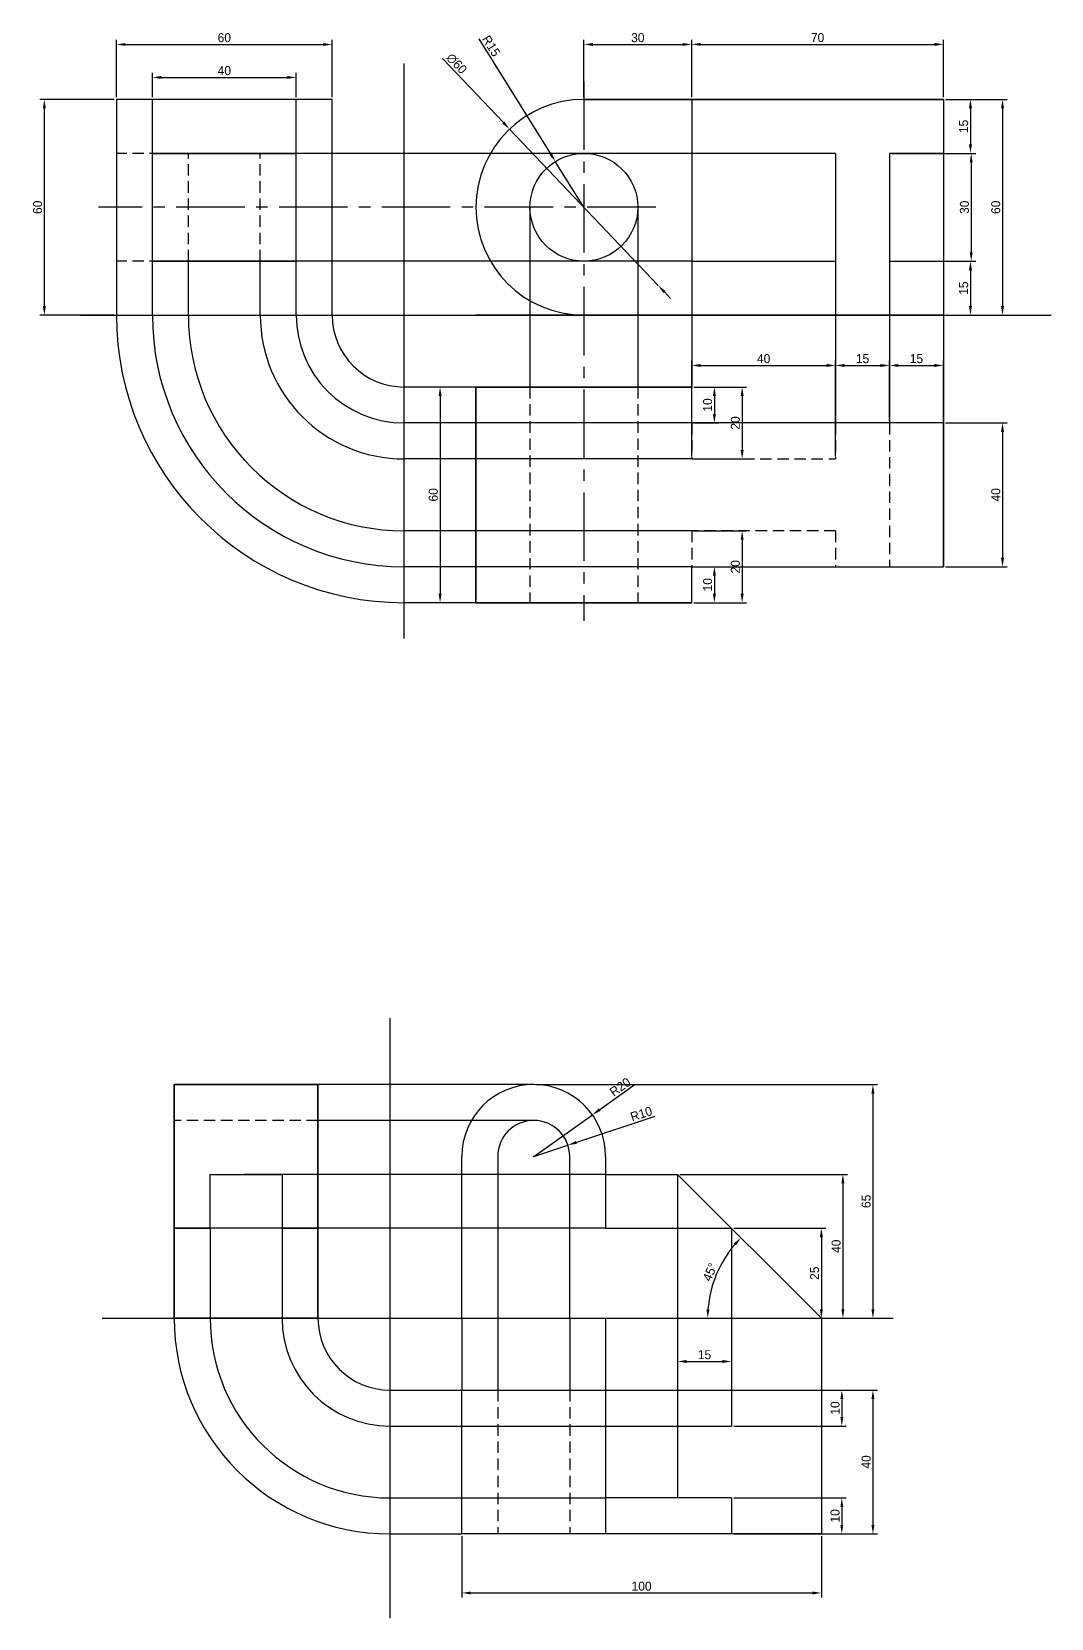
# Model space of a CAD drawing. Header units: millimetres. Extents: x 304 to 2745, y -1395 to 233.
# Drawn here: x 1108.1 to 1391.6, y -745.8 to -304.5 of the extents above; entities that cross this region are included whole.
import ezdxf

# ---------------------------------------------------------------- set-up
doc = ezdxf.new("R2010")
doc.units = ezdxf.units.MM
doc.linetypes.add('CENTER2', pattern=[28.575, 19.05, -3.175, 3.175, -3.175])
doc.linetypes.add('HIDDEN2', pattern=[4.7625, 3.175, -1.5875])
doc.layers.get('0').update_dxf_attribs({"color": 20})
for name, color, linetype in [('center', 160, 'CENTER2'), ('construction', 8, 'Continuous'), ('dimension', 200, 'Continuous'), ('hidden', 82, 'HIDDEN2')]:
    doc.layers.add(name, color=color, linetype=linetype)
doc.layers.add('object', color=250, linetype='Continuous', lineweight=30)
doc.dimstyles.new('ISO-25', dxfattribs={"dimtxt": 2.5, "dimasz": 2.5, "dimexe": 1.25, "dimexo": 0.625, "dimtad": 1, "dimtxsty": 'Standard', "dimcen": 2.5, "dimadec": 0, "dimazin": 0, "dimtfac": 1, "dimtmove": 0, "dimatfit": 3, "dimfxl": 1, "dimarcsym": 0})

# ---------------------------------------------------------------- blocks, each defined once
blk = doc.blocks.new('*D44')
at = {"layer": 'Defpoints', "color": 0, "transparency": 16777216}
for p in [(1247.7, -617.33), (1257.2, -614.2)]:
    blk.add_point(p, dxfattribs=at)
at = {"layer": 'dimension', "color": 0, "lineweight": -2, "transparency": 16777216}
for p, q in [((1281.36, -606.25), (1259.57, -613.42)), ((1247.7, -617.33), (1257.2, -614.2))]:
    blk.add_line(p, q, dxfattribs=at)
at = {"layer": 'dimension', "color": 0, "transparency": 16777216}
blk.add_solid([(1259.44, -613.03), (1259.7, -613.82), (1257.2, -614.2)], dxfattribs=at)
at = {"layer": 'dimension', "color": 0, "transparency": 16777216, "insert": (1277.61, -605.51), "char_height": 2.5, "attachment_point": 5, "rotation": 18.2237}
blk.add_mtext('R10', dxfattribs=at)
blk = doc.blocks.new('*D45')
at = {"layer": 'Defpoints', "color": 0, "transparency": 16777216}
for p in [(1264.02, -605.77), (1247.7, -617.33)]:
    blk.add_point(p, dxfattribs=at)
at = {"layer": 'dimension', "color": 0, "lineweight": -2, "transparency": 16777216}
for p, q in [((1275.88, -597.37), (1266.06, -604.33)), ((1247.7, -617.33), (1264.02, -605.77))]:
    blk.add_line(p, q, dxfattribs=at)
at = {"layer": 'dimension', "color": 0, "transparency": 16777216}
blk.add_solid([(1265.82, -603.99), (1266.3, -604.67), (1264.02, -605.77)], dxfattribs=at)
at = {"layer": 'dimension', "color": 0, "transparency": 16777216, "insert": (1271.74, -598.01), "char_height": 2.5, "attachment_point": 5, "rotation": 35.3049}
blk.add_mtext('R20', dxfattribs=at)
blk = doc.blocks.new('*D46')
at = {"layer": 'Defpoints', "color": 0, "transparency": 16777216}
for p in [(1247.7, -597.33), (1327.7, -662.33), (1342.05, -662.33)]:
    blk.add_point(p, dxfattribs=at)
at = {"layer": 'dimension', "color": 0, "lineweight": -2, "transparency": 16777216}
for p, q in [((1248.33, -597.33), (1343.3, -597.33)), ((1342.05, -599.83), (1342.05, -659.83)), ((1328.33, -662.33), (1343.3, -662.33))]:
    blk.add_line(p, q, dxfattribs=at)
at = {"layer": 'dimension', "color": 0, "transparency": 16777216}
for points in [[(1341.63, -599.83), (1342.46, -599.83), (1342.05, -597.33)], [(1341.63, -659.83), (1342.46, -659.83), (1342.05, -662.33)]]:
    blk.add_solid(points, dxfattribs=at)
at = {"layer": 'dimension', "color": 0, "transparency": 16777216, "insert": (1340.17, -629.83), "char_height": 2.5, "attachment_point": 5, "rotation": 90}
blk.add_mtext('65', dxfattribs=at)
blk = doc.blocks.new('*D47')
at = {"layer": 'Defpoints', "color": 0, "transparency": 16777216}
for p in [(1287.7, -622.33), (1327.7, -662.33), (1333.69, -662.33)]:
    blk.add_point(p, dxfattribs=at)
at = {"layer": 'dimension', "color": 0, "lineweight": -2, "transparency": 16777216}
for p, q in [((1288.33, -622.33), (1334.94, -622.33)), ((1333.69, -624.83), (1333.69, -659.83)), ((1328.33, -662.33), (1334.94, -662.33))]:
    blk.add_line(p, q, dxfattribs=at)
at = {"layer": 'dimension', "color": 0, "transparency": 16777216}
for points in [[(1333.28, -624.83), (1334.11, -624.83), (1333.69, -622.33)], [(1333.28, -659.83), (1334.11, -659.83), (1333.69, -662.33)]]:
    blk.add_solid(points, dxfattribs=at)
at = {"layer": 'dimension', "color": 0, "transparency": 16777216, "insert": (1331.82, -642.33), "char_height": 2.5, "attachment_point": 5, "rotation": 90}
blk.add_mtext('40', dxfattribs=at)
blk = doc.blocks.new('*D48')
at = {"layer": 'Defpoints', "color": 0, "transparency": 16777216}
for p in [(1302.7, -637.33), (1327.7, -662.33), (1327.7, -662.33)]:
    blk.add_point(p, dxfattribs=at)
at = {"layer": 'dimension', "color": 0, "lineweight": -2, "transparency": 16777216}
for p, q in [((1303.33, -637.33), (1328.95, -637.33)), ((1327.7, -639.83), (1327.7, -659.83)), ((1328.33, -662.33), (1328.95, -662.33))]:
    blk.add_line(p, q, dxfattribs=at)
at = {"layer": 'dimension', "color": 0, "transparency": 16777216}
for points in [[(1327.28, -639.83), (1328.12, -639.83), (1327.7, -637.33)], [(1327.28, -659.83), (1328.12, -659.83), (1327.7, -662.33)]]:
    blk.add_solid(points, dxfattribs=at)
at = {"layer": 'dimension', "color": 0, "transparency": 16777216, "insert": (1325.83, -649.83), "char_height": 2.5, "attachment_point": 5, "rotation": 90}
blk.add_mtext('25', dxfattribs=at)
blk = doc.blocks.new('*D49')
at = {"layer": 'Defpoints', "color": 0, "transparency": 16777216}
for p in [(1327.7, -682.33), (1327.7, -722.33), (1342.05, -722.33)]:
    blk.add_point(p, dxfattribs=at)
at = {"layer": 'dimension', "color": 0, "lineweight": -2, "transparency": 16777216}
for p, q in [((1328.33, -682.33), (1343.3, -682.33)), ((1342.05, -684.83), (1342.05, -719.83)), ((1328.33, -722.33), (1343.3, -722.33))]:
    blk.add_line(p, q, dxfattribs=at)
at = {"layer": 'dimension', "color": 0, "transparency": 16777216}
for points in [[(1341.63, -684.83), (1342.46, -684.83), (1342.05, -682.33)], [(1341.63, -719.83), (1342.46, -719.83), (1342.05, -722.33)]]:
    blk.add_solid(points, dxfattribs=at)
at = {"layer": 'dimension', "color": 0, "transparency": 16777216, "insert": (1340.17, -702.33), "char_height": 2.5, "attachment_point": 5, "rotation": 90}
blk.add_mtext('40', dxfattribs=at)
blk = doc.blocks.new('*D50')
at = {"layer": 'Defpoints', "color": 0, "transparency": 16777216}
for p in [(1227.7, -722.33), (1327.7, -722.33), (1327.7, -738.77)]:
    blk.add_point(p, dxfattribs=at)
at = {"layer": 'dimension', "color": 0, "lineweight": -2, "transparency": 16777216}
for p, q in [((1227.7, -722.96), (1227.7, -740.02)), ((1327.7, -722.96), (1327.7, -740.02)), ((1230.2, -738.77), (1325.2, -738.77))]:
    blk.add_line(p, q, dxfattribs=at)
at = {"layer": 'dimension', "color": 0, "transparency": 16777216}
for points in [[(1230.2, -738.36), (1230.2, -739.19), (1227.7, -738.77)], [(1325.2, -738.36), (1325.2, -739.19), (1327.7, -738.77)]]:
    blk.add_solid(points, dxfattribs=at)
at = {"layer": 'dimension', "color": 0, "transparency": 16777216, "insert": (1277.7, -736.9), "char_height": 2.5, "attachment_point": 5}
blk.add_mtext('100', dxfattribs=at)
blk = doc.blocks.new('*D51')
at = {"layer": 'Defpoints', "color": 0, "transparency": 16777216}
for p in [(1302.7, -682.33), (1302.7, -692.33), (1333.39, -692.33)]:
    blk.add_point(p, dxfattribs=at)
at = {"layer": 'dimension', "color": 0, "lineweight": -2, "transparency": 16777216}
for p, q in [((1303.33, -682.33), (1334.64, -682.33)), ((1333.39, -684.83), (1333.39, -689.83)), ((1303.33, -692.33), (1334.64, -692.33))]:
    blk.add_line(p, q, dxfattribs=at)
at = {"layer": 'dimension', "color": 0, "transparency": 16777216}
for points in [[(1332.98, -684.83), (1333.81, -684.83), (1333.39, -682.33)], [(1332.98, -689.83), (1333.81, -689.83), (1333.39, -692.33)]]:
    blk.add_solid(points, dxfattribs=at)
at = {"layer": 'dimension', "color": 0, "transparency": 16777216, "insert": (1331.52, -687.33), "char_height": 2.5, "attachment_point": 5, "rotation": 90}
blk.add_mtext('10', dxfattribs=at)
blk = doc.blocks.new('*D52')
at = {"layer": 'Defpoints', "color": 0, "transparency": 16777216}
for p in [(1302.7, -712.33), (1302.7, -722.33), (1333.39, -722.33)]:
    blk.add_point(p, dxfattribs=at)
at = {"layer": 'dimension', "color": 0, "lineweight": -2, "transparency": 16777216}
for p, q in [((1303.33, -712.33), (1334.64, -712.33)), ((1333.39, -714.83), (1333.39, -719.83)), ((1303.33, -722.33), (1334.64, -722.33))]:
    blk.add_line(p, q, dxfattribs=at)
at = {"layer": 'dimension', "color": 0, "transparency": 16777216}
for points in [[(1332.98, -714.83), (1333.81, -714.83), (1333.39, -712.33)], [(1332.98, -719.83), (1333.81, -719.83), (1333.39, -722.33)]]:
    blk.add_solid(points, dxfattribs=at)
at = {"layer": 'dimension', "color": 0, "transparency": 16777216, "insert": (1331.52, -717.33), "char_height": 2.5, "attachment_point": 5, "rotation": 90}
blk.add_mtext('10', dxfattribs=at)
blk = doc.blocks.new('*D53')
at = {"layer": 'Defpoints', "color": 0, "transparency": 16777216}
for p in [(1287.7, -673.18), (1302.7, -673.18), (1302.7, -674.37)]:
    blk.add_point(p, dxfattribs=at)
at = {"layer": 'dimension', "color": 0, "lineweight": -2, "transparency": 16777216}
for p, q in [((1287.7, -673.81), (1287.7, -675.62)), ((1290.2, -674.37), (1300.2, -674.37)), ((1302.7, -673.81), (1302.7, -675.62))]:
    blk.add_line(p, q, dxfattribs=at)
at = {"layer": 'dimension', "color": 0, "transparency": 16777216}
for points in [[(1290.2, -673.96), (1290.2, -674.79), (1287.7, -674.37)], [(1300.2, -673.96), (1300.2, -674.79), (1302.7, -674.37)]]:
    blk.add_solid(points, dxfattribs=at)
at = {"layer": 'dimension', "color": 0, "transparency": 16777216, "insert": (1295.2, -672.5), "char_height": 2.5, "attachment_point": 5}
blk.add_mtext('15', dxfattribs=at)
blk = doc.blocks.new('*D54')
at = {"layer": 'Defpoints', "color": 0, "transparency": 16777216}
for p in [(1287.7, -622.33), (1300.31, -646.52), (1267.7, -662.33), (1327.7, -662.33), (1327.7, -662.33)]:
    blk.add_point(p, dxfattribs=at)
at = {"layer": 'dimension', "color": 0, "lineweight": -2, "transparency": 16777216}
blk.add_arc((1327.7, -662.33), 31.63, 139.5304, 175.4696, dxfattribs=at)
at = {"layer": 'dimension', "color": 0, "transparency": 16777216}
for points in [[(1303.34, -641.52), (1303.95, -642.09), (1305.34, -639.97)], [(1296.59, -659.85), (1295.76, -659.82), (1296.08, -662.33)]]:
    blk.add_solid(points, dxfattribs=at)
at = {"layer": 'dimension', "color": 0, "transparency": 16777216, "insert": (1296.75, -649.51), "char_height": 2.5, "attachment_point": 5, "rotation": 67.5}
blk.add_mtext('45°', dxfattribs=at)
blk = doc.blocks.new('*D92')
at = {"layer": 'Defpoints', "color": 0, "transparency": 16777216}
for p in [(1361.65, -323.3), (1361.65, -338.3), (1369.17, -338.3)]:
    blk.add_point(p, dxfattribs=at)
at = {"layer": 'dimension', "color": 0, "lineweight": -2, "transparency": 16777216}
for p, q in [((1362.27, -323.3), (1370.42, -323.3)), ((1369.17, -325.8), (1369.17, -335.8)), ((1362.27, -338.3), (1370.42, -338.3))]:
    blk.add_line(p, q, dxfattribs=at)
at = {"layer": 'dimension', "color": 0, "transparency": 16777216}
for points in [[(1368.75, -325.8), (1369.59, -325.8), (1369.17, -323.3)], [(1368.75, -335.8), (1369.59, -335.8), (1369.17, -338.3)]]:
    blk.add_solid(points, dxfattribs=at)
at = {"layer": 'dimension', "color": 0, "transparency": 16777216, "insert": (1367.29, -330.8), "char_height": 2.5, "attachment_point": 5, "rotation": 90}
blk.add_mtext('15', dxfattribs=at)
blk = doc.blocks.new('*D93')
at = {"layer": 'Defpoints', "color": 0, "transparency": 16777216}
for p in [(1346.65, -338.3), (1346.65, -368.3), (1369.37, -368.3)]:
    blk.add_point(p, dxfattribs=at)
at = {"layer": 'dimension', "color": 0, "lineweight": -2, "transparency": 16777216}
for p, q in [((1347.27, -338.3), (1370.62, -338.3)), ((1369.37, -340.8), (1369.37, -365.8)), ((1347.27, -368.3), (1370.62, -368.3))]:
    blk.add_line(p, q, dxfattribs=at)
at = {"layer": 'dimension', "color": 0, "transparency": 16777216}
for points in [[(1368.96, -340.8), (1369.79, -340.8), (1369.37, -338.3)], [(1368.96, -365.8), (1369.79, -365.8), (1369.37, -368.3)]]:
    blk.add_solid(points, dxfattribs=at)
at = {"layer": 'dimension', "color": 0, "transparency": 16777216, "insert": (1367.5, -353.3), "char_height": 2.5, "attachment_point": 5, "rotation": 90}
blk.add_mtext('30', dxfattribs=at)
blk = doc.blocks.new('*D94')
at = {"layer": 'Defpoints', "color": 0, "transparency": 16777216}
for p in [(1361.65, -368.3), (1361.65, -383.3), (1369.17, -383.3)]:
    blk.add_point(p, dxfattribs=at)
at = {"layer": 'dimension', "color": 0, "lineweight": -2, "transparency": 16777216}
for p, q in [((1362.27, -368.3), (1370.42, -368.3)), ((1369.17, -370.8), (1369.17, -380.8)), ((1362.27, -383.3), (1370.42, -383.3))]:
    blk.add_line(p, q, dxfattribs=at)
at = {"layer": 'dimension', "color": 0, "transparency": 16777216}
for points in [[(1368.75, -370.8), (1369.59, -370.8), (1369.17, -368.3)], [(1368.75, -380.8), (1369.59, -380.8), (1369.17, -383.3)]]:
    blk.add_solid(points, dxfattribs=at)
at = {"layer": 'dimension', "color": 0, "transparency": 16777216, "insert": (1367.29, -375.8), "char_height": 2.5, "attachment_point": 5, "rotation": 90}
blk.add_mtext('15', dxfattribs=at)
blk = doc.blocks.new('*D95')
at = {"layer": 'Defpoints', "color": 0, "transparency": 16777216}
for p in [(1361.65, -307.98), (1291.65, -323.3), (1361.65, -323.3)]:
    blk.add_point(p, dxfattribs=at)
at = {"layer": 'dimension', "color": 0, "lineweight": -2, "transparency": 16777216}
for p, q in [((1291.65, -322.67), (1291.65, -306.73)), ((1294.15, -307.98), (1359.15, -307.98)), ((1361.65, -322.67), (1361.65, -306.73))]:
    blk.add_line(p, q, dxfattribs=at)
at = {"layer": 'dimension', "color": 0, "transparency": 16777216}
for points in [[(1294.15, -307.56), (1294.15, -308.39), (1291.65, -307.98)], [(1359.15, -307.56), (1359.15, -308.39), (1361.65, -307.98)]]:
    blk.add_solid(points, dxfattribs=at)
at = {"layer": 'dimension', "color": 0, "transparency": 16777216, "insert": (1326.65, -306.1), "char_height": 2.5, "attachment_point": 5}
blk.add_mtext('70', dxfattribs=at)
blk = doc.blocks.new('*D96')
at = {"layer": 'Defpoints', "color": 0, "transparency": 16777216}
for p in [(1291.65, -308), (1261.65, -323.3), (1291.65, -323.3)]:
    blk.add_point(p, dxfattribs=at)
at = {"layer": 'dimension', "color": 0, "lineweight": -2, "transparency": 16777216}
for p, q in [((1261.65, -322.67), (1261.65, -306.75)), ((1264.15, -308), (1289.15, -308)), ((1291.65, -322.67), (1291.65, -306.75))]:
    blk.add_line(p, q, dxfattribs=at)
at = {"layer": 'dimension', "color": 0, "transparency": 16777216}
for points in [[(1264.15, -307.59), (1264.15, -308.42), (1261.65, -308)], [(1289.15, -307.59), (1289.15, -308.42), (1291.65, -308)]]:
    blk.add_solid(points, dxfattribs=at)
at = {"layer": 'dimension', "color": 0, "transparency": 16777216, "insert": (1276.65, -306.13), "char_height": 2.5, "attachment_point": 5}
blk.add_mtext('30', dxfattribs=at)
blk = doc.blocks.new('*D97')
at = {"layer": 'Defpoints', "color": 0, "transparency": 16777216}
for p in [(1240.98, -331.55), (1282.31, -375.04)]:
    blk.add_point(p, dxfattribs=at)
at = {"layer": 'dimension', "color": 0, "lineweight": -2, "transparency": 16777216}
for p, q in [((1222.31, -311.91), (1239.26, -329.74)), ((1282.31, -375.04), (1240.98, -331.55)), ((1284.03, -376.86), (1285.76, -378.67))]:
    blk.add_line(p, q, dxfattribs=at)
at = {"layer": 'dimension', "color": 0, "transparency": 16777216}
for points in [[(1239.56, -329.45), (1238.95, -330.03), (1240.98, -331.55)], [(1284.34, -376.57), (1283.73, -377.14), (1282.31, -375.04)]]:
    blk.add_solid(points, dxfattribs=at)
at = {"layer": 'dimension', "color": 0, "transparency": 16777216, "insert": (1226.25, -313.33), "char_height": 2.5, "attachment_point": 5, "rotation": 313.5424}
blk.add_mtext('∅60', dxfattribs=at)
blk = doc.blocks.new('*D98')
at = {"layer": 'Defpoints', "color": 0, "transparency": 16777216}
for p in [(1253.71, -340.57), (1261.65, -353.3)]:
    blk.add_point(p, dxfattribs=at)
at = {"layer": 'dimension', "color": 0, "lineweight": -2, "transparency": 16777216}
for p, q in [((1232.41, -306.4), (1252.39, -338.45)), ((1261.65, -353.3), (1253.71, -340.57))]:
    blk.add_line(p, q, dxfattribs=at)
at = {"layer": 'dimension', "color": 0, "transparency": 16777216}
blk.add_solid([(1252.74, -338.23), (1252.03, -338.67), (1253.71, -340.57)], dxfattribs=at)
at = {"layer": 'dimension', "color": 0, "transparency": 16777216, "insert": (1235.87, -308.42), "char_height": 2.5, "attachment_point": 5, "rotation": 301.9416}
blk.add_mtext('R15', dxfattribs=at)
blk = doc.blocks.new('*D91')
at = {"layer": 'Defpoints', "color": 0, "transparency": 16777216}
for p in [(1361.65, -323.3), (1361.65, -383.3), (1378.09, -383.3)]:
    blk.add_point(p, dxfattribs=at)
at = {"layer": 'dimension', "color": 0, "lineweight": -2, "transparency": 16777216}
for p, q in [((1362.27, -323.3), (1379.34, -323.3)), ((1378.09, -325.8), (1378.09, -380.8)), ((1362.27, -383.3), (1379.34, -383.3))]:
    blk.add_line(p, q, dxfattribs=at)
at = {"layer": 'dimension', "color": 0, "transparency": 16777216}
for points in [[(1377.67, -325.8), (1378.51, -325.8), (1378.09, -323.3)], [(1377.67, -380.8), (1378.51, -380.8), (1378.09, -383.3)]]:
    blk.add_solid(points, dxfattribs=at)
at = {"layer": 'dimension', "color": 0, "transparency": 16777216, "insert": (1376.22, -353.3), "char_height": 2.5, "attachment_point": 5, "rotation": 90}
blk.add_mtext('60', dxfattribs=at)
blk = doc.blocks.new('*D99')
at = {"layer": 'Defpoints', "color": 0, "transparency": 16777216}
for p in [(1361.65, -413.3), (1361.65, -453.3), (1378.09, -453.3)]:
    blk.add_point(p, dxfattribs=at)
at = {"layer": 'dimension', "color": 0, "lineweight": -2, "transparency": 16777216}
for p, q in [((1362.27, -413.3), (1379.34, -413.3)), ((1378.09, -415.8), (1378.09, -450.8)), ((1362.27, -453.3), (1379.34, -453.3))]:
    blk.add_line(p, q, dxfattribs=at)
at = {"layer": 'dimension', "color": 0, "transparency": 16777216}
for points in [[(1377.67, -415.8), (1378.51, -415.8), (1378.09, -413.3)], [(1377.67, -450.8), (1378.51, -450.8), (1378.09, -453.3)]]:
    blk.add_solid(points, dxfattribs=at)
at = {"layer": 'dimension', "color": 0, "transparency": 16777216, "insert": (1376.22, -433.3), "char_height": 2.5, "attachment_point": 5, "rotation": 90}
blk.add_mtext('40', dxfattribs=at)
blk = doc.blocks.new('*D100')
at = {"layer": 'Defpoints', "color": 0, "transparency": 16777216}
for p in [(1291.65, -403.3), (1291.65, -413.3), (1297.95, -413.3)]:
    blk.add_point(p, dxfattribs=at)
at = {"layer": 'dimension', "color": 0, "lineweight": -2, "transparency": 16777216}
for p, q in [((1292.27, -403.3), (1299.2, -403.3)), ((1297.95, -405.8), (1297.95, -410.8)), ((1292.27, -413.3), (1299.2, -413.3))]:
    blk.add_line(p, q, dxfattribs=at)
at = {"layer": 'dimension', "color": 0, "transparency": 16777216}
for points in [[(1297.53, -405.8), (1298.36, -405.8), (1297.95, -403.3)], [(1297.53, -410.8), (1298.36, -410.8), (1297.95, -413.3)]]:
    blk.add_solid(points, dxfattribs=at)
at = {"layer": 'dimension', "color": 0, "transparency": 16777216, "insert": (1296.07, -408.3), "char_height": 2.5, "attachment_point": 5, "rotation": 90}
blk.add_mtext('10', dxfattribs=at)
blk = doc.blocks.new('*D101')
at = {"layer": 'Defpoints', "color": 0, "transparency": 16777216}
for p in [(1291.65, -453.3), (1291.65, -463.3), (1297.95, -463.3)]:
    blk.add_point(p, dxfattribs=at)
at = {"layer": 'dimension', "color": 0, "lineweight": -2, "transparency": 16777216}
for p, q in [((1292.27, -453.3), (1299.2, -453.3)), ((1297.95, -455.8), (1297.95, -460.8)), ((1292.27, -463.3), (1299.2, -463.3))]:
    blk.add_line(p, q, dxfattribs=at)
at = {"layer": 'dimension', "color": 0, "transparency": 16777216}
for points in [[(1297.53, -455.8), (1298.36, -455.8), (1297.95, -453.3)], [(1297.53, -460.8), (1298.36, -460.8), (1297.95, -463.3)]]:
    blk.add_solid(points, dxfattribs=at)
at = {"layer": 'dimension', "color": 0, "transparency": 16777216, "insert": (1296.07, -458.3), "char_height": 2.5, "attachment_point": 5, "rotation": 90}
blk.add_mtext('10', dxfattribs=at)
blk = doc.blocks.new('*D102')
at = {"layer": 'Defpoints', "color": 0, "transparency": 16777216}
for p in [(1291.65, -443.3), (1291.65, -463.3), (1305.67, -463.3)]:
    blk.add_point(p, dxfattribs=at)
at = {"layer": 'dimension', "color": 0, "lineweight": -2, "transparency": 16777216}
for p, q in [((1292.27, -443.3), (1306.92, -443.3)), ((1305.67, -445.8), (1305.67, -460.8)), ((1292.27, -463.3), (1306.92, -463.3))]:
    blk.add_line(p, q, dxfattribs=at)
at = {"layer": 'dimension', "color": 0, "transparency": 16777216}
for points in [[(1305.25, -445.8), (1306.09, -445.8), (1305.67, -443.3)], [(1305.25, -460.8), (1306.09, -460.8), (1305.67, -463.3)]]:
    blk.add_solid(points, dxfattribs=at)
at = {"layer": 'dimension', "color": 0, "transparency": 16777216, "insert": (1303.79, -453.3), "char_height": 2.5, "attachment_point": 5, "rotation": 90}
blk.add_mtext('20', dxfattribs=at)
blk = doc.blocks.new('*D103')
at = {"layer": 'Defpoints', "color": 0, "transparency": 16777216}
for p in [(1291.65, -403.3), (1291.65, -423.3), (1305.67, -423.3)]:
    blk.add_point(p, dxfattribs=at)
at = {"layer": 'dimension', "color": 0, "lineweight": -2, "transparency": 16777216}
for p, q in [((1292.27, -403.3), (1306.92, -403.3)), ((1305.67, -405.8), (1305.67, -420.8)), ((1292.27, -423.3), (1306.92, -423.3))]:
    blk.add_line(p, q, dxfattribs=at)
at = {"layer": 'dimension', "color": 0, "transparency": 16777216}
for points in [[(1305.25, -405.8), (1306.09, -405.8), (1305.67, -403.3)], [(1305.25, -420.8), (1306.09, -420.8), (1305.67, -423.3)]]:
    blk.add_solid(points, dxfattribs=at)
at = {"layer": 'dimension', "color": 0, "transparency": 16777216, "insert": (1303.79, -413.3), "char_height": 2.5, "attachment_point": 5, "rotation": 90}
blk.add_mtext('20', dxfattribs=at)
blk = doc.blocks.new('*D104')
at = {"layer": 'Defpoints', "color": 0, "transparency": 16777216}
for p in [(1331.65, -397.3), (1291.65, -423.3), (1331.65, -423.3)]:
    blk.add_point(p, dxfattribs=at)
at = {"layer": 'dimension', "color": 0, "lineweight": -2, "transparency": 16777216}
for p, q in [((1291.65, -422.67), (1291.65, -396.05)), ((1331.65, -422.67), (1331.65, -396.05)), ((1294.15, -397.3), (1329.15, -397.3))]:
    blk.add_line(p, q, dxfattribs=at)
at = {"layer": 'dimension', "color": 0, "transparency": 16777216}
for points in [[(1294.15, -396.88), (1294.15, -397.72), (1291.65, -397.3)], [(1329.15, -396.88), (1329.15, -397.72), (1331.65, -397.3)]]:
    blk.add_solid(points, dxfattribs=at)
at = {"layer": 'dimension', "color": 0, "transparency": 16777216, "insert": (1311.65, -395.42), "char_height": 2.5, "attachment_point": 5}
blk.add_mtext('40', dxfattribs=at)
blk = doc.blocks.new('*D105')
at = {"layer": 'Defpoints', "color": 0, "transparency": 16777216}
for p in [(1346.65, -397.3), (1331.65, -413.3), (1346.65, -413.3)]:
    blk.add_point(p, dxfattribs=at)
at = {"layer": 'dimension', "color": 0, "lineweight": -2, "transparency": 16777216}
for p, q in [((1331.65, -412.67), (1331.65, -396.05)), ((1346.65, -412.67), (1346.65, -396.05)), ((1334.15, -397.3), (1344.15, -397.3))]:
    blk.add_line(p, q, dxfattribs=at)
at = {"layer": 'dimension', "color": 0, "transparency": 16777216}
for points in [[(1334.15, -396.88), (1334.15, -397.72), (1331.65, -397.3)], [(1344.15, -396.88), (1344.15, -397.72), (1346.65, -397.3)]]:
    blk.add_solid(points, dxfattribs=at)
at = {"layer": 'dimension', "color": 0, "transparency": 16777216, "insert": (1339.15, -395.42), "char_height": 2.5, "attachment_point": 5}
blk.add_mtext('15', dxfattribs=at)
blk = doc.blocks.new('*D106')
at = {"layer": 'Defpoints', "color": 0, "transparency": 16777216}
for p in [(1231.65, -403.3), (1221.65, -463.3), (1231.65, -463.3)]:
    blk.add_point(p, dxfattribs=at)
at = {"layer": 'dimension', "color": 0, "lineweight": -2, "transparency": 16777216}
for p, q in [((1231.02, -403.3), (1220.4, -403.3)), ((1221.65, -405.8), (1221.65, -460.8)), ((1231.02, -463.3), (1220.4, -463.3))]:
    blk.add_line(p, q, dxfattribs=at)
at = {"layer": 'dimension', "color": 0, "transparency": 16777216}
for points in [[(1221.23, -405.8), (1222.06, -405.8), (1221.65, -403.3)], [(1221.23, -460.8), (1222.06, -460.8), (1221.65, -463.3)]]:
    blk.add_solid(points, dxfattribs=at)
at = {"layer": 'dimension', "color": 0, "transparency": 16777216, "insert": (1219.77, -433.3), "char_height": 2.5, "attachment_point": 5, "rotation": 90}
blk.add_mtext('60', dxfattribs=at)
blk = doc.blocks.new('*D107')
at = {"layer": 'Defpoints', "color": 0, "transparency": 16777216}
for p in [(1361.65, -397.3), (1346.65, -413.3), (1361.65, -413.3)]:
    blk.add_point(p, dxfattribs=at)
at = {"layer": 'dimension', "color": 0, "lineweight": -2, "transparency": 16777216}
for p, q in [((1346.65, -412.67), (1346.65, -396.05)), ((1361.65, -412.67), (1361.65, -396.05)), ((1349.15, -397.3), (1359.15, -397.3))]:
    blk.add_line(p, q, dxfattribs=at)
at = {"layer": 'dimension', "color": 0, "transparency": 16777216}
for points in [[(1349.15, -396.88), (1349.15, -397.72), (1346.65, -397.3)], [(1359.15, -396.88), (1359.15, -397.72), (1361.65, -397.3)]]:
    blk.add_solid(points, dxfattribs=at)
at = {"layer": 'dimension', "color": 0, "transparency": 16777216, "insert": (1354.15, -395.42), "char_height": 2.5, "attachment_point": 5}
blk.add_mtext('15', dxfattribs=at)
blk = doc.blocks.new('*D108')
at = {"layer": 'Defpoints', "color": 0, "transparency": 16777216}
for p in [(1191.65, -308), (1131.65, -323.3), (1191.65, -323.3)]:
    blk.add_point(p, dxfattribs=at)
at = {"layer": 'dimension', "color": 0, "lineweight": -2, "transparency": 16777216}
for p, q in [((1131.65, -322.67), (1131.65, -306.75)), ((1134.15, -308), (1189.15, -308)), ((1191.65, -322.67), (1191.65, -306.75))]:
    blk.add_line(p, q, dxfattribs=at)
at = {"layer": 'dimension', "color": 0, "transparency": 16777216}
for points in [[(1134.15, -307.59), (1134.15, -308.42), (1131.65, -308)], [(1189.15, -307.59), (1189.15, -308.42), (1191.65, -308)]]:
    blk.add_solid(points, dxfattribs=at)
at = {"layer": 'dimension', "color": 0, "transparency": 16777216, "insert": (1161.65, -306.13), "char_height": 2.5, "attachment_point": 5}
blk.add_mtext('60', dxfattribs=at)
blk = doc.blocks.new('*D109')
at = {"layer": 'Defpoints', "color": 0, "transparency": 16777216}
for p in [(1181.65, -317.17), (1141.65, -323.3), (1181.65, -323.3)]:
    blk.add_point(p, dxfattribs=at)
at = {"layer": 'dimension', "color": 0, "lineweight": -2, "transparency": 16777216}
for p, q in [((1141.65, -322.67), (1141.65, -315.92)), ((1144.15, -317.17), (1179.15, -317.17)), ((1181.65, -322.67), (1181.65, -315.92))]:
    blk.add_line(p, q, dxfattribs=at)
at = {"layer": 'dimension', "color": 0, "transparency": 16777216}
for points in [[(1144.15, -316.75), (1144.15, -317.59), (1141.65, -317.17)], [(1179.15, -316.75), (1179.15, -317.59), (1181.65, -317.17)]]:
    blk.add_solid(points, dxfattribs=at)
at = {"layer": 'dimension', "color": 0, "transparency": 16777216, "insert": (1161.65, -315.29), "char_height": 2.5, "attachment_point": 5}
blk.add_mtext('40', dxfattribs=at)
blk = doc.blocks.new('*D110')
at = {"layer": 'Defpoints', "color": 0, "transparency": 16777216}
for p in [(1111.6, -323.3), (1131.65, -323.3), (1131.65, -383.3)]:
    blk.add_point(p, dxfattribs=at)
at = {"layer": 'dimension', "color": 0, "lineweight": -2, "transparency": 16777216}
for p, q in [((1131.02, -323.3), (1110.35, -323.3)), ((1111.6, -380.8), (1111.6, -325.8)), ((1131.02, -383.3), (1110.35, -383.3))]:
    blk.add_line(p, q, dxfattribs=at)
at = {"layer": 'dimension', "color": 0, "transparency": 16777216}
for points in [[(1111.18, -325.8), (1112.01, -325.8), (1111.6, -323.3)], [(1111.18, -380.8), (1112.01, -380.8), (1111.6, -383.3)]]:
    blk.add_solid(points, dxfattribs=at)
at = {"layer": 'dimension', "color": 0, "transparency": 16777216, "insert": (1109.72, -353.3), "char_height": 2.5, "attachment_point": 5, "rotation": 90}
blk.add_mtext('60', dxfattribs=at)

msp = doc.modelspace()

# ---------------------------------------------------------------- linework, layer by layer
for p, q in [((1211.645, -473.298), (1211.645, -313.298)), ((1121.645, -383.298), (1391.645, -383.298)), ((1207.701, -578.851), (1207.701, -745.812)), ((1127.701, -662.331), (1347.701, -662.331))]:
    msp.add_line(p, q)
at = {"layer": 'center'}
for p, q in [((1261.645, -318.298), (1261.645, -468.298)), ((1281.645, -353.298), (1126.645, -353.298))]:
    msp.add_line(p, q, dxfattribs=at)
at = {"layer": 'construction'}
for p, q in [((1191.645, -323.298), (1131.645, -323.298)), ((1131.645, -323.298), (1131.645, -383.298)), ((1191.645, -383.298), (1191.645, -323.298)), ((1261.645, -323.298), (1361.645, -323.298)), ((1361.645, -323.298), (1361.645, -338.298)), ((1291.645, -338.298), (1141.645, -338.298)), ((1361.645, -338.298), (1361.645, -413.298)), ((1246.645, -353.298), (1246.645, -403.298)), ((1276.645, -353.298), (1276.645, -403.298)), ((1291.645, -368.298), (1141.645, -368.298)), ((1151.645, -383.298), (1151.645, -368.298)), ((1171.645, -383.298), (1171.645, -368.298)), ((1331.645, -368.298), (1331.645, -413.298)), ((1346.645, -368.298), (1346.645, -413.298)), ((1361.645, -368.298), (1361.645, -383.298)), ((1131.645, -383.298), (1191.645, -383.298)), ((1361.645, -383.298), (1231.645, -383.298)), ((1291.645, -383.298), (1291.645, -403.298)), ((1231.645, -403.298), (1211.645, -403.298)), ((1231.645, -403.298), (1291.645, -403.298)), ((1231.645, -463.298), (1231.645, -403.298)), ((1291.645, -413.298), (1211.645, -413.298)), ((1361.645, -413.298), (1361.645, -453.298)), ((1291.645, -423.298), (1211.645, -423.298)), ((1291.645, -443.298), (1211.645, -443.298)), ((1291.645, -453.298), (1211.645, -453.298)), ((1231.645, -463.298), (1211.645, -463.298)), ((1291.645, -463.298), (1231.645, -463.298)), ((1187.701, -597.331), (1147.701, -597.331)), ((1147.701, -597.331), (1147.701, -662.331)), ((1187.701, -662.331), (1187.701, -597.331)), ((1247.701, -597.331), (1187.701, -597.331)), ((1247.701, -607.331), (1187.701, -607.331)), ((1267.701, -622.331), (1167.266, -622.331)), ((1287.701, -622.331), (1287.701, -692.331)), ((1267.701, -637.331), (1147.701, -637.331)), ((1157.701, -637.331), (1157.701, -662.331)), ((1177.701, -637.331), (1177.701, -662.331)), ((1302.701, -637.331), (1302.701, -682.331)), ((1147.701, -662.331), (1187.701, -662.331)), ((1227.701, -662.331), (1327.701, -662.331)), ((1227.701, -662.331), (1227.701, -682.331)), ((1237.701, -662.331), (1237.701, -682.331)), ((1257.701, -662.331), (1257.701, -682.331)), ((1267.701, -662.331), (1267.701, -682.331)), ((1327.701, -662.331), (1327.701, -682.331)), ((1207.701, -682.331), (1227.701, -682.331)), ((1227.701, -682.331), (1327.701, -682.331)), ((1227.701, -722.331), (1227.701, -682.331)), ((1327.701, -682.331), (1327.701, -722.331)), ((1207.701, -692.331), (1267.701, -692.331)), ((1207.701, -712.331), (1267.701, -712.331)), ((1207.701, -722.331), (1227.701, -722.331)), ((1327.701, -722.331), (1227.701, -722.331))]:
    msp.add_line(p, q, dxfattribs=at)
for centre, radius in [((1211.645, -383.298), 80), ((1211.645, -383.298), 70), ((1211.645, -383.298), 60), ((1211.645, -383.298), 40), ((1211.645, -383.298), 30), ((1211.645, -383.298), 20), ((1207.701, -662.331), 60), ((1207.701, -662.331), 50), ((1207.701, -662.331), 30), ((1207.701, -662.331), 20)]:
    msp.add_arc(centre, radius, 180, 270, dxfattribs=at)
at = {"layer": 'hidden'}
for p, q in [((1191.645, -338.298), (1131.645, -338.298)), ((1151.645, -368.298), (1151.645, -338.298)), ((1171.645, -368.298), (1171.645, -338.298)), ((1191.645, -368.298), (1131.645, -368.298)), ((1246.645, -403.298), (1246.645, -463.298)), ((1276.645, -403.298), (1276.645, -463.298)), ((1291.645, -413.298), (1291.645, -423.298)), ((1331.645, -413.298), (1331.645, -423.298)), ((1346.645, -413.298), (1346.645, -453.298)), ((1291.645, -423.298), (1331.645, -423.298)), ((1291.645, -443.298), (1291.645, -453.298)), ((1331.645, -443.298), (1291.645, -443.298)), ((1331.645, -443.298), (1331.645, -453.298)), ((1187.701, -607.331), (1147.701, -607.331)), ((1237.701, -682.331), (1237.701, -722.331)), ((1257.701, -682.331), (1257.701, -722.331))]:
    msp.add_line(p, q, dxfattribs=at)
at = {"layer": 'object'}
for p, q in [((1131.645, -323.298), (1131.645, -383.298)), ((1191.645, -323.298), (1131.645, -323.298)), ((1141.645, -338.298), (1141.645, -323.298)), ((1181.645, -338.298), (1181.645, -323.298)), ((1191.645, -383.298), (1191.645, -323.298)), ((1361.645, -323.298), (1261.645, -323.298)), ((1291.645, -323.298), (1291.645, -338.298)), ((1361.645, -323.298), (1361.645, -338.298)), ((1141.645, -368.298), (1141.645, -338.298)), ((1141.645, -338.298), (1181.645, -338.298)), ((1181.645, -368.298), (1181.645, -338.298)), ((1291.645, -338.298), (1291.645, -368.298)), ((1331.645, -338.298), (1291.645, -338.298)), ((1331.645, -338.298), (1331.645, -368.298)), ((1361.645, -338.298), (1346.645, -338.298)), ((1346.645, -338.298), (1346.645, -368.298)), ((1141.645, -383.298), (1141.645, -368.298)), ((1141.645, -368.298), (1181.645, -368.298)), ((1181.645, -383.298), (1181.645, -368.298)), ((1291.645, -368.298), (1291.645, -383.298)), ((1291.645, -368.298), (1331.645, -368.298)), ((1346.645, -368.298), (1361.645, -368.298)), ((1361.645, -368.298), (1361.645, -383.298)), ((1131.645, -383.298), (1191.645, -383.298)), ((1361.645, -383.298), (1261.645, -383.298)), ((1291.645, -403.298), (1231.645, -403.298)), ((1231.645, -403.298), (1231.645, -463.298)), ((1291.645, -413.298), (1291.645, -403.298)), ((1361.645, -413.298), (1291.645, -413.298)), ((1361.645, -453.298), (1361.645, -413.298)), ((1291.645, -463.298), (1291.645, -453.298)), ((1291.645, -453.298), (1361.645, -453.298)), ((1231.645, -463.298), (1291.645, -463.298)), ((1147.701, -662.331), (1147.701, -597.331)), ((1147.701, -597.331), (1187.701, -597.331)), ((1187.701, -597.331), (1187.701, -637.331)), ((1227.701, -662.331), (1227.701, -617.331)), ((1237.701, -617.331), (1237.701, -662.331)), ((1257.701, -662.331), (1257.701, -617.331)), ((1267.701, -617.331), (1267.701, -622.331)), ((1157.701, -637.331), (1157.701, -622.331)), ((1157.701, -622.331), (1177.701, -622.331)), ((1177.701, -622.331), (1177.701, -637.331)), ((1267.701, -622.331), (1287.701, -622.331)), ((1267.701, -622.331), (1267.701, -637.331)), ((1327.701, -662.331), (1287.701, -622.331)), ((1147.701, -637.331), (1157.701, -637.331)), ((1177.701, -637.331), (1187.701, -637.331)), ((1187.701, -637.331), (1187.701, -662.331)), ((1267.701, -637.331), (1302.701, -637.331)), ((1187.701, -662.331), (1147.701, -662.331)), ((1227.701, -662.331), (1237.701, -662.331)), ((1257.701, -662.331), (1267.701, -662.331)), ((1267.701, -662.331), (1327.701, -662.331)), ((1227.701, -722.331), (1227.701, -682.331)), ((1227.701, -682.331), (1327.701, -682.331)), ((1267.701, -682.331), (1267.701, -722.331)), ((1302.701, -682.331), (1302.701, -692.331)), ((1327.701, -682.331), (1327.701, -722.331)), ((1267.701, -692.331), (1302.701, -692.331)), ((1287.701, -692.331), (1287.701, -712.331)), ((1302.701, -712.331), (1267.701, -712.331)), ((1302.701, -712.331), (1302.701, -722.331)), ((1267.701, -722.331), (1227.701, -722.331)), ((1327.701, -722.331), (1267.701, -722.331))]:
    msp.add_line(p, q, dxfattribs=at)
msp.add_circle((1261.645, -353.298), 15, dxfattribs=at)
for centre, radius, start, end in [((1261.645, -353.298), 30, 90, 270), ((1247.701, -617.331), 20, 0, 180), ((1247.701, -617.331), 10, 0, 180)]:
    msp.add_arc(centre, radius, start, end, dxfattribs=at)
for p in [(1261.645, -353.298), (1247.701, -617.331)]:
    msp.add_point(p, dxfattribs=at)

# ---------------------------------------------------------------- dimensions: what is measured, and where the dimension line sits
at = {"layer": 'dimension'}
for base, p1, p2, picture, middle in [((1191.645, -308.005), (1131.645, -323.298), (1191.645, -323.298), '*D108', (1161.645, -306.13)), ((1291.645, -308.005), (1261.645, -323.298), (1291.645, -323.298), '*D96', (1276.645, -306.13)), ((1361.645, -307.978), (1291.645, -323.298), (1361.645, -323.298), '*D95', (1326.645, -306.103)), ((1181.645, -317.168), (1141.645, -323.298), (1181.645, -323.298), '*D109', (1161.645, -315.293)), ((1331.645, -397.3), (1291.645, -423.298), (1331.645, -423.298), '*D104', (1311.645, -395.425)), ((1346.645, -397.3), (1331.645, -413.298), (1346.645, -413.298), '*D105', (1339.145, -395.425)), ((1361.645, -397.3), (1346.645, -413.298), (1361.645, -413.298), '*D107', (1354.145, -395.425)), ((1302.701, -674.373), (1287.701, -673.181), (1302.701, -673.181), '*D53', (1295.201, -672.498)), ((1327.701, -738.772), (1227.701, -722.331), (1327.701, -722.331), '*D50', (1277.701, -736.897))]:
    dim = msp.add_linear_dim(base=base, p1=p1, p2=p2, dimstyle='ISO-25', dxfattribs=at)
    dim.commit()
    dim.dimension.update_dxf_attribs({"geometry": picture, "text_midpoint": middle})
for center, mpoint, picture, middle in [((1261.645, -353.298), (1253.709, -340.569), '*D98', (1234.283, -309.41)), ((1247.701, -617.331), (1264.023, -605.773), '*D45', (1272.825, -599.54)), ((1247.701, -617.331), (1257.199, -614.204), '*D44', (1278.195, -607.291))]:
    dim = msp.add_radius_dim(center=center, mpoint=mpoint, dimstyle='ISO-25', dxfattribs=at)
    dim.commit()
    dim.dimension.update_dxf_attribs({"geometry": picture, "text_midpoint": middle, "dimtype": 164})
dim = msp.add_diameter_dim_2p(p1=(1282.312, -375.044), p2=(1240.978, -331.552), dimstyle='ISO-25', dxfattribs=at)
dim.commit()
dim.dimension.update_dxf_attribs({"geometry": '*D97', "text_midpoint": (1224.891, -314.624), "dimtype": 163})
for base, p1, p2, picture, middle in [((1111.598, -323.298), (1131.645, -383.298), (1131.645, -323.298), '*D110', (1109.723, -353.298)), ((1369.168, -338.298), (1361.645, -323.298), (1361.645, -338.298), '*D92', (1367.293, -330.798)), ((1378.092, -383.298), (1361.645, -323.298), (1361.645, -383.298), '*D91', (1376.217, -353.298)), ((1369.375, -368.298), (1346.645, -338.298), (1346.645, -368.298), '*D93', (1367.5, -353.298)), ((1369.168, -383.298), (1361.645, -368.298), (1361.645, -383.298), '*D94', (1367.293, -375.798)), ((1221.645, -463.298), (1231.645, -403.298), (1231.645, -463.298), '*D106', (1219.77, -433.298)), ((1297.947, -413.298), (1291.645, -403.298), (1291.645, -413.298), '*D100', (1296.072, -408.298)), ((1305.67, -423.298), (1291.645, -403.298), (1291.645, -423.298), '*D103', (1303.795, -413.298)), ((1378.092, -453.298), (1361.645, -413.298), (1361.645, -453.298), '*D99', (1376.217, -433.298)), ((1305.67, -463.298), (1291.645, -443.298), (1291.645, -463.298), '*D102', (1303.795, -453.298)), ((1297.947, -463.298), (1291.645, -453.298), (1291.645, -463.298), '*D101', (1296.072, -458.298)), ((1342.048, -662.331), (1247.701, -597.331), (1327.701, -662.331), '*D46', (1340.173, -629.831)), ((1333.693, -662.331), (1287.701, -622.331), (1327.701, -662.331), '*D47', (1331.818, -642.331)), ((1327.701, -662.331), (1302.701, -637.331), (1327.701, -662.331), '*D48', (1325.826, -649.831)), ((1333.395, -692.331), (1302.701, -682.331), (1302.701, -692.331), '*D51', (1331.52, -687.331)), ((1342.048, -722.331), (1327.701, -682.331), (1327.701, -722.331), '*D49', (1340.173, -702.331)), ((1333.395, -722.331), (1302.701, -712.331), (1302.701, -722.331), '*D52', (1331.52, -717.331))]:
    dim = msp.add_linear_dim(base=base, p1=p1, p2=p2, angle=90, dimstyle='ISO-25', dxfattribs=at)
    dim.commit()
    dim.dimension.update_dxf_attribs({"geometry": picture, "text_midpoint": middle})
dim = msp.add_angular_dim_2l(base=(1300.312, -646.519), line1=((1327.701, -662.331), (1287.701, -622.331)), line2=((1267.701, -662.331), (1327.701, -662.331)), dimstyle='ISO-25', dxfattribs=at)
dim.commit()
dim.dimension.update_dxf_attribs({"geometry": '*D54', "text_midpoint": (1296.75, -649.511)})

doc.saveas('drawing.dxf')
